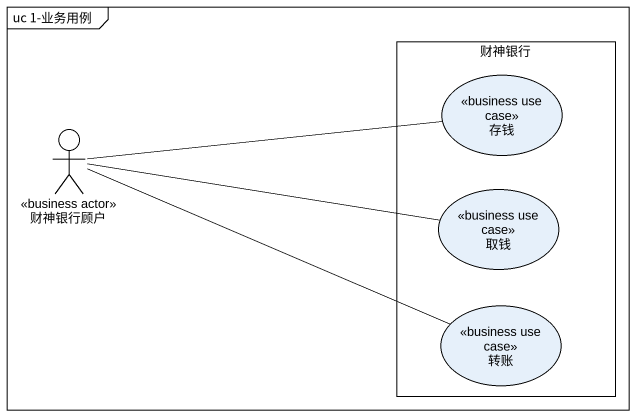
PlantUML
@startuml
mainframe uc 1-业务用例
rectangle 财神银行 {
  usecase 存钱 <<business use case>>
  usecase 取钱 <<business use case>>
  usecase 转账 <<business use case>>
}
actor 财神银行顾户 <<business actor>>
财神银行顾户 -right- 存钱
财神银行顾户 -right- 取钱
财神银行顾户 -right- 转账
@enduml
